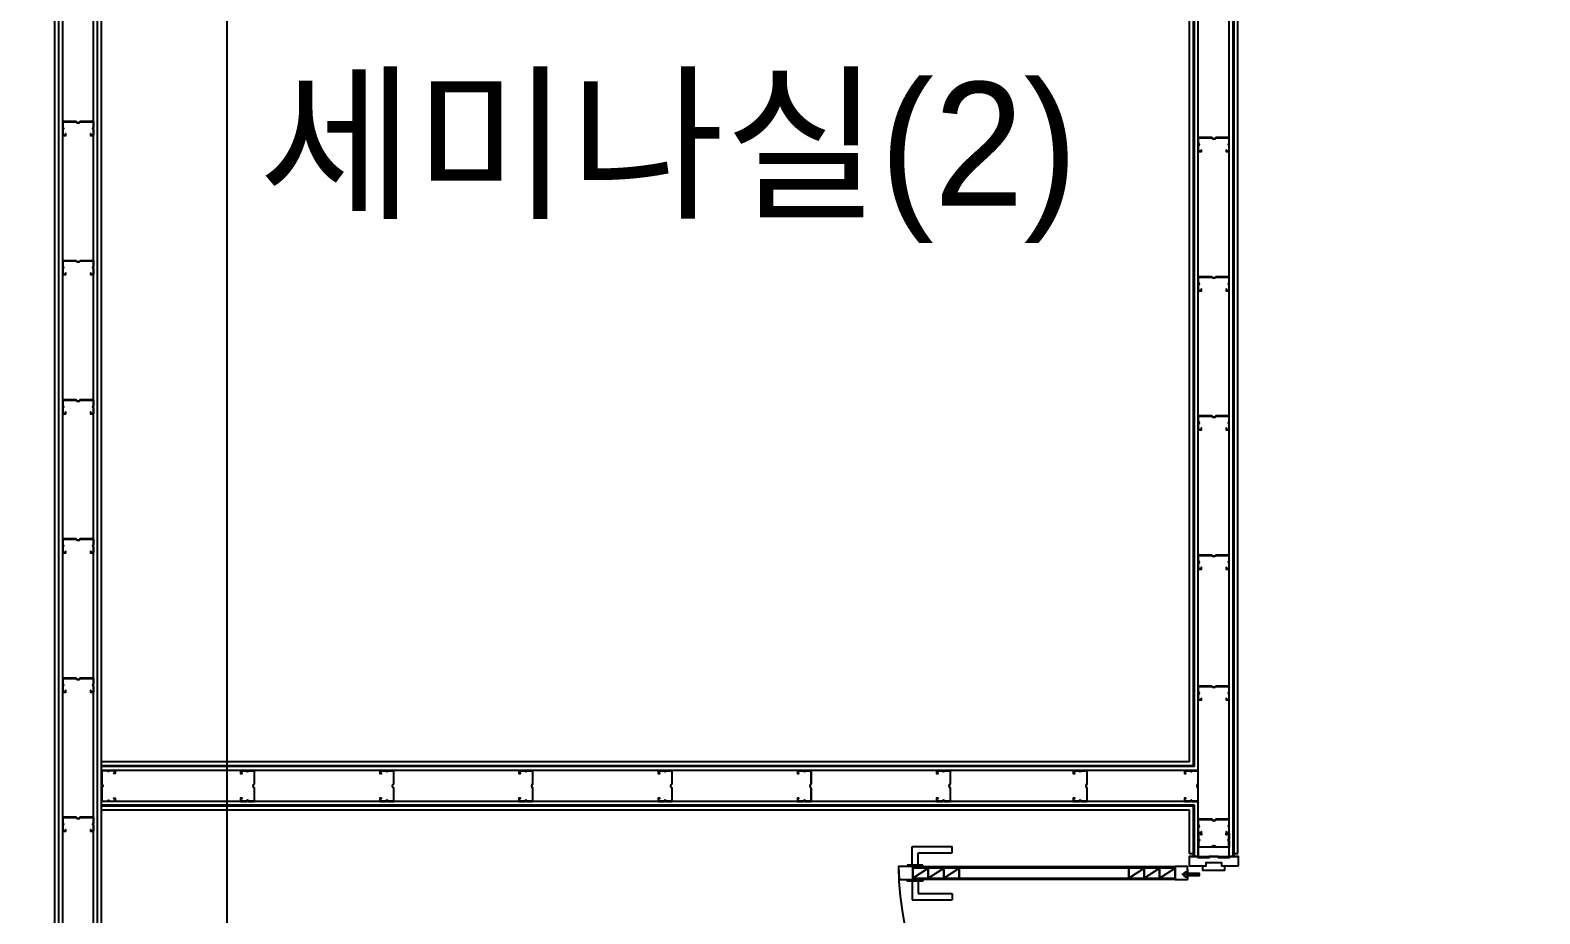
# Model space of a CAD drawing. Header units: metres. Extents: x 630750 to 860239, y 578133 to 726633.
# Drawn here: x 753868 to 758748, y 637668 to 640526 of the extents above; entities that cross this region are included whole.
import ezdxf

# ---------------------------------------------------------------- set-up
doc = ezdxf.new("R2010")
doc.units = ezdxf.units.M
doc.header["$LTSCALE"] = 300
doc.linetypes.add('업무시설_xr-base$0$CONTINOUS', pattern=[0])
for name, color, linetype in [('A-CEN-1', 1, 'Continuous'), ('A-CON', 2, 'Continuous'), ('A-TXT', 3, 'Continuous'), ('A-WALL-CONC', 2, 'Continuous'), ('F-DOOR_FRAME', 4, 'Continuous'), ('KUK-DOOR', 4, 'Continuous'), ('KUK-DOOR-FRAME', 4, 'Continuous'), ('KUK-DRYWALL', 4, 'Continuous'), ('KUK-WALL-DRYWALL', 4, 'Continuous'), ('KUK-석고보드', 201, 'Continuous')]:
    doc.layers.add(name, color=color, linetype=linetype)
doc.styles.add('돋움', font='')
doc.styles.get('돋움').set_extended_font_data('Dotum')

# ---------------------------------------------------------------- blocks, each defined once
blk = doc.blocks.new('con1')
at = {"layer": 'A-WALL-CONC', "linetype": '업무시설_xr-base$0$CONTINOUS'}
h = blk.add_hatch(color=253, dxfattribs=at)
h.dxf.hatch_style = 1
h.paths.add_polyline_path([(-302595.9, -253222.2), (-301895.9, -253222.2), (-301895.9, -253922.2), (-302595.9, -253922.2)])
h.paths.add_polyline_path([(-384245.9, -253222.2), (-383545.9, -253222.2), (-383545.9, -253922.2), (-384245.9, -253922.2)])
h.paths.add_polyline_path([(-335095.9, -253172.2), (-334295.9, -253172.2), (-334295.9, -253972.2), (-335095.9, -253972.2)])
h.paths.add_polyline_path([(-354895.9, -253172.2), (-354095.9, -253172.2), (-354095.9, -253972.2), (-354895.9, -253972.2)])
h.paths.add_polyline_path([(-374695.9, -253172.2), (-373895.9, -253172.2), (-373895.9, -253972.2), (-374695.9, -253972.2)])
h.paths.add_polyline_path([(-325195.9, -253172.2), (-324395.9, -253172.2), (-324395.9, -253972.2), (-325195.9, -253972.2)])
h.paths.add_polyline_path([(-364745.9, -253222.2), (-364045.9, -253222.2), (-364045.9, -253922.2), (-364745.9, -253922.2)])
h.paths.add_polyline_path([(-344945.9, -253222.2), (-344245.9, -253222.2), (-344245.9, -253922.2), (-344945.9, -253922.2)])
h.paths.add_polyline_path([(-310045.9, -253222.2), (-309345.9, -253222.2), (-309345.9, -253922.2), (-310045.9, -253922.2)])
h.paths.add_polyline_path([(-318595.9, -253172.2), (-317795.9, -253172.2), (-317795.9, -253972.2), (-318595.9, -253972.2)])
h.paths.add_polyline_path([(-384245.9, -310859.9), (-383445.9, -310859.9), (-383445.9, -311659.9), (-384245.9, -311659.9)])
h.paths.add_polyline_path([(-384245.9, -305472.2), (-383445.9, -305472.2), (-383445.9, -306272.2), (-384245.9, -306272.2)])
h.paths.add_polyline_path([(-384245.9, -295572.2), (-383445.9, -295572.2), (-383445.9, -296372.2), (-384245.9, -296372.2)])
h.paths.add_polyline_path([(-384195.9, -276472.2), (-383595.9, -276472.2), (-383595.9, -275872.2), (-384195.9, -275872.2)])
h.paths.add_polyline_path([(-384245.9, -285672.2), (-383445.9, -285672.2), (-383445.9, -286472.2), (-384245.9, -286472.2)])
h.paths.add_polyline_path([(-384295.9, -269172.2), (-383495.9, -269172.2), (-383495.9, -269972.2), (-384295.9, -269972.2)])
h.paths.add_polyline_path([(-384295.9, -260672.2), (-383495.9, -260672.2), (-383495.9, -261472.2), (-384295.9, -261472.2)])
h.paths.add_polyline_path([(-376995.9, -285572.2), (-376195.9, -285572.2), (-376195.9, -286372.2), (-376995.9, -286372.2)], flags=17)
h.paths.add_polyline_path([(-374695.9, -276572.2), (-373895.9, -276572.2), (-373895.9, -275772.2), (-374695.9, -275772.2)], flags=17)
h.paths.add_polyline_path([(-364695.9, -285772.2), (-364095.9, -285772.2), (-364095.9, -286372.2), (-364695.9, -286372.2)], flags=17)
h.paths.add_polyline_path([(-364795.9, -275772.2), (-363995.9, -275772.2), (-363995.9, -276572.2), (-364795.9, -276572.2)], flags=17)
edge = h.paths.add_edge_path(flags=16)
edge.add_arc((-376495.9, -295972.2), 450, 0, 360)
edge = h.paths.add_edge_path(flags=16)
edge.add_arc((-354495.9, -302572.2), 450, 0, 360)
edge = h.paths.add_edge_path(flags=16)
edge.add_arc((-364395.9, -295972.2), 350, 0, 360)
edge = h.paths.add_edge_path(flags=16)
edge.add_arc((-354495.9, -295972.2), 450, 0, 360)
edge = h.paths.add_edge_path(flags=16)
edge.add_arc((-344595.9, -302572.2), 350, 0, 360)
edge = h.paths.add_edge_path(flags=16)
edge.add_arc((-344595.9, -295972.2), 350, 0, 360)
edge = h.paths.add_edge_path(flags=16)
edge.add_arc((-364395.9, -302572.2), 350, 0, 360)
h.paths.add_polyline_path([(-375978.1, -305715.7), (-376743.7, -305483.5), (-376976, -306249), (-376210.4, -306481.3)], flags=17)
h.paths.add_polyline_path([(-378097.8, -312701.2), (-378863.4, -312468.9), (-379095.6, -313234.5), (-378330.1, -313466.8)], flags=16)
h.paths.add_polyline_path([(-354767.9, -312099.6), (-355533.5, -311867.3), (-355765.8, -312632.8), (-355000.2, -312865.1)], flags=17)
h.paths.add_polyline_path([(-347591.1, -314277.3), (-348356.6, -314045), (-348588.9, -314810.6), (-347823.4, -315042.9)], flags=17)
h.paths.add_polyline_path([(-349725.3, -321310.6), (-350490.8, -321078.3), (-350723.1, -321843.9), (-349957.6, -322076.2)], flags=17)
h.paths.add_polyline_path([(-359198.7, -318436), (-359964.3, -318203.7), (-360196.6, -318969.2), (-359431, -319201.5)], flags=17)
edge = h.paths.add_edge_path(flags=16)
edge.add_arc((-324745.9, -312472.2), 450, 0, 360)
h.paths.add_polyline_path([(-318595.9, -311972.2), (-317795.9, -311972.2), (-317795.9, -312972.2), (-318595.9, -312972.2)], flags=17)
edge = h.paths.add_edge_path(flags=16)
edge.add_arc((-335145.9, -312472.2), 350, 0, 360)
edge = h.paths.add_edge_path(flags=16)
edge.add_arc((-338616.5, -317418.6), 450, 0, 360)
h.paths.add_polyline_path([(-340251.8, -324185.3), (-341017.4, -323953), (-341249.7, -324718.5), (-340484.1, -324950.8)], flags=17)
edge = h.paths.add_edge_path(flags=17)
edge.add_arc((-324745.9, -319072.2), 450, 0, 360)
h.paths.add_polyline_path([(-318695.9, -318672.2), (-317695.9, -318672.2), (-317695.9, -319472.2), (-318695.9, -319472.2)], flags=17)
h.paths.add_polyline_path([(-310095.9, -327072.2), (-309295.9, -327072.2), (-309295.9, -327872.2), (-310095.9, -327872.2)])
h.paths.add_polyline_path([(-316095.9, -322372.2), (-316095.9, -325422.2), (-311307.7, -325422.2), (-311307.7, -325222.2), (-315895.9, -325222.2), (-315895.9, -322572.2), (-309695.9, -322572.2), (-309695.9, -325222.2), (-310307.7, -325222.2), (-310307.7, -325422.2), (-309495.9, -325422.2), (-309495.9, -322372.2)], flags=17)
edge = h.paths.add_edge_path(flags=17)
edge.add_arc((-324795.9, -327472.2), 400, 0, 360)
edge = h.paths.add_edge_path(flags=17)
edge.add_arc((-318195.9, -329272.2), 450, 0, 360)
h.paths.add_polyline_path([(-310095.9, -331472.2), (-309295.9, -331472.2), (-309295.9, -332272.2), (-310095.9, -332272.2)])
edge = h.paths.add_edge_path(flags=16)
edge.add_arc((-334695.9, -302572.2), 350, 0, 360)
edge = h.paths.add_edge_path(flags=17)
edge.add_arc((-334695.9, -286072.2), 350, 0, 360)
edge = h.paths.add_edge_path(flags=16)
edge.add_arc((-334695.9, -295972.2), 350, 0, 360)
edge = h.paths.add_edge_path(flags=17)
edge.add_arc((-344595.9, -286072.2), 450, 0, 360)
h.paths.add_polyline_path([(-318595.9, -295472.2), (-317795.9, -295472.2), (-317795.9, -296472.2), (-318595.9, -296472.2)], flags=17)
h.paths.add_polyline_path([(-318595.9, -302072.2), (-317795.9, -302072.2), (-317795.9, -303072.2), (-318595.9, -303072.2)], flags=17)
edge = h.paths.add_edge_path(flags=16)
edge.add_arc((-324795.9, -302572.2), 450, 0, 360)
edge = h.paths.add_edge_path(flags=16)
edge.add_arc((-324795.9, -295972.2), 450, 0, 360)
edge = h.paths.add_edge_path(flags=17)
edge.add_arc((-324795.9, -286072.2), 450, 0, 360)
edge = h.paths.add_edge_path(flags=17)
edge.add_arc((-334695.9, -276172.2), 450, 0, 360)
edge = h.paths.add_edge_path(flags=17)
edge.add_arc((-344595.9, -276172.2), 450, 0, 360)
h.paths.add_polyline_path([(-318595.9, -275772.2), (-317795.9, -275772.2), (-317795.9, -276572.2), (-318595.9, -276572.2)], flags=17)
h.paths.add_polyline_path([(-318595.9, -285672.2), (-317795.9, -285672.2), (-317795.9, -286472.2), (-318595.9, -286472.2)], flags=17)
edge = h.paths.add_edge_path(flags=17)
edge.add_arc((-324795.9, -276172.2), 450, 0, 360)
h.paths.add_polyline_path([(-364795.9, -260672.2), (-363995.9, -260672.2), (-363995.9, -261472.2), (-364795.9, -261472.2)])
h.paths.add_polyline_path([(-364795.9, -269172.2), (-363995.9, -269172.2), (-363995.9, -269972.2), (-364795.9, -269972.2)], flags=17)
h.paths.add_polyline_path([(-325195.9, -269172.2), (-324395.9, -269172.2), (-324395.9, -269972.2), (-325195.9, -269972.2)], flags=17)
h.paths.add_polyline_path([(-310845.9, -260722.2), (-310045.9, -260722.2), (-310045.9, -261522.2), (-310845.9, -261522.2)], flags=17)
h.paths.add_polyline_path([(-325195.9, -260672.2), (-324395.9, -260672.2), (-324395.9, -261472.2), (-325195.9, -261472.2)])
h.paths.add_polyline_path([(-335095.9, -260672.2), (-334295.9, -260672.2), (-334295.9, -261472.2), (-335095.9, -261472.2)])
h.paths.add_polyline_path([(-344995.9, -260672.2), (-344195.9, -260672.2), (-344195.9, -261472.2), (-344995.9, -261472.2)])
h.paths.add_polyline_path([(-354895.9, -260672.2), (-354095.9, -260672.2), (-354095.9, -261472.2), (-354895.9, -261472.2)])
h.paths.add_polyline_path([(-354895.9, -269172.2), (-354095.9, -269172.2), (-354095.9, -269972.2), (-354895.9, -269972.2)], flags=17)
h.paths.add_polyline_path([(-344995.9, -269172.2), (-344195.9, -269172.2), (-344195.9, -269972.2), (-344995.9, -269972.2)], flags=17)
h.paths.add_polyline_path([(-335095.9, -269172.2), (-334295.9, -269172.2), (-334295.9, -269972.2), (-335095.9, -269972.2)], flags=17)
h.paths.add_polyline_path([(-310145.9, -275772.2), (-309345.9, -275772.2), (-309345.9, -276572.2), (-310145.9, -276572.2)])
h.paths.add_polyline_path([(-310145.9, -269172.2), (-309345.9, -269172.2), (-309345.9, -269972.2), (-310145.9, -269972.2)])
h.paths.add_polyline_path([(-309945.9, -312172.2), (-309345.9, -312172.2), (-309345.9, -312772.2), (-309945.9, -312772.2)], flags=17)
h.paths.add_polyline_path([(-309945.9, -302272.2), (-309345.9, -302272.2), (-309345.9, -302872.2), (-309945.9, -302872.2)], flags=17)
h.paths.add_polyline_path([(-310145.9, -295572.2), (-309345.9, -295572.2), (-309345.9, -296372.2), (-310145.9, -296372.2)])
h.paths.add_polyline_path([(-310145.9, -285672.2), (-309345.9, -285672.2), (-309345.9, -286472.2), (-310145.9, -286472.2)])
h.paths.add_polyline_path([(-366406.6, -311179.9), (-366585, -311089.4), (-367172.8, -312248.9), (-366994.4, -312339.4)], flags=16)
h.paths.add_polyline_path([(-367582.3, -313498.9), (-367760.7, -313408.4), (-368303.3, -314478.7), (-368124.9, -314569.2)], flags=16)
h.paths.add_polyline_path([(-374501.4, -323406.8), (-375266.9, -323174.5), (-375499.2, -323940), (-374733.7, -324172.3)], flags=17)
h.paths.add_polyline_path([(-380817, -321490.3), (-381582.5, -321258), (-381814.8, -322023.6), (-381049.3, -322255.9)])
h.paths.add_polyline_path([(-319504.7, -329605.3), (-319562.8, -329796.7), (-318586.8, -330092.9), (-318528.7, -329901.5)], flags=17)
h.paths.add_polyline_path([(-317399.5, -330244.1), (-317457.6, -330435.5), (-316481.5, -330731.7), (-316423.5, -330540.3)], flags=17)
h.paths.add_polyline_path([(-315294.3, -330882.9), (-315352.4, -331074.3), (-314376.3, -331370.5), (-314318.3, -331179.1)], flags=17)
h.paths.add_polyline_path([(-313189.1, -331521.7), (-313247.2, -331713.1), (-312271.1, -332009.3), (-312213, -331817.9)], flags=17)
h.paths.add_polyline_path([(-311083.9, -332160.5), (-311142, -332351.9), (-310165.9, -332648.1), (-310107.8, -332456.7)], flags=17)
h.paths.add_polyline_path([(-308978.7, -332799.4), (-309036.7, -332990.7), (-308060.7, -333286.9), (-308002.6, -333095.5)])
h.paths.add_polyline_path([(-306873.5, -333438.2), (-306931.5, -333629.5), (-305955.5, -333925.7), (-305897.4, -333734.3)])
h.paths.add_polyline_path([(-321610, -328966.5), (-321668, -329157.9), (-320692, -329454.1), (-320633.9, -329262.7)], flags=17)
h.paths.add_polyline_path([(-304768.2, -334077), (-304826.3, -334268.4), (-303850.3, -334564.5), (-303792.2, -334373.1)])
h.paths.add_polyline_path([(-366379.8, -308837.3), (-366525.2, -309124), (-365780.1, -309501.8), (-365997.1, -309929.9), (-365818.7, -310020.4), (-365281.9, -308961.4), (-368992.7, -307835.4), (-369050.7, -308026.8), (-368955, -308055.9), (-369303.5, -309204.2), (-369399.2, -309175.1), (-369457.2, -309366.5), (-369361.5, -309395.5), (-371190.9, -315424.1), (-373726.7, -314654.6), (-371897.4, -308626.1), (-370414.2, -309076.1), (-370356.1, -308884.7), (-371839.3, -308434.7), (-371490.9, -307286.4), (-370007.6, -307736.5), (-369949.6, -307545.1), (-371624.2, -307036.9), (-373976.1, -314787.9), (-369001.2, -316297.6), (-368712.8, -315728.7), (-368891.1, -315638.2), (-369103.7, -316057.4), (-370999.5, -315482.2), (-368763.6, -308113.9)], flags=17)
edge = h.paths.add_edge_path()
edge.add_line((-317995.9, -269122.2), (-318195.9, -269122.2))
edge.add_line((-318195.9, -266622.2), (-317995.9, -266622.2))
edge.add_line((-318195.9, -265972.2), (-318195.9, -266622.2))
edge.add_line((-318195.9, -269122.2), (-318195.9, -269672.2))
edge.add_line((-317995.9, -269472.2), (-317995.9, -269122.2))
edge.add_line((-317995.9, -266622.2), (-317995.9, -265972.2))
edge.add_line((-317070.9, -260922.2), (-317070.9, -260722.2))
edge.add_line((-317070.9, -260722.2), (-314895.9, -260722.2))
edge.add_line((-314895.9, -260722.2), (-314895.9, -260922.2))
edge.add_line((-314895.9, -260922.2), (-317070.9, -260922.2))
edge.add_line((-318195.9, -265972.2), (-321995.9, -265972.2))
edge.add_line((-321995.9, -265972.2), (-321995.9, -262022.2))
edge.add_line((-321995.9, -262022.2), (-321795.9, -262022.2))
edge.add_line((-321795.9, -262022.2), (-321795.9, -262922.2))
edge.add_line((-321795.9, -262922.2), (-321695.9, -262922.2))
edge.add_line((-321695.9, -262922.2), (-321695.9, -263122.2))
edge.add_line((-321695.9, -263122.2), (-321795.9, -263122.2))
edge.add_line((-321795.9, -263122.2), (-321795.9, -265772.2))
edge.add_line((-321795.9, -265772.2), (-314195.9, -265772.2))
edge.add_line((-314195.9, -265772.2), (-314195.9, -263122.2))
edge.add_line((-314195.9, -263122.2), (-320695.9, -263122.2))
edge.add_line((-320695.9, -263122.2), (-320695.9, -262922.2))
edge.add_line((-320695.9, -262922.2), (-319545.9, -262922.2))
edge.add_line((-319545.9, -262922.2), (-319545.9, -260922.2))
edge.add_line((-319545.9, -260922.2), (-321795.9, -260922.2))
edge.add_line((-321795.9, -260922.2), (-321795.9, -261022.2))
edge.add_line((-321795.9, -261022.2), (-321995.9, -261022.2))
edge.add_line((-321995.9, -261022.2), (-321995.9, -260722.2))
edge.add_line((-321995.9, -260722.2), (-317770.9, -260722.2))
edge.add_line((-317770.9, -260722.2), (-317770.9, -260922.2))
edge.add_line((-317995.9, -269472.2), (-314195.9, -269472.2))
edge.add_line((-314195.9, -269472.2), (-314195.9, -265972.2))
edge.add_line((-314195.9, -265972.2), (-317995.9, -265972.2))
edge.add_line((-317770.9, -260922.2), (-319345.9, -260922.2))
edge.add_line((-319345.9, -260922.2), (-319345.9, -262922.2))
edge.add_line((-319345.9, -262922.2), (-314195.9, -262922.2))
edge.add_line((-314195.9, -262922.2), (-314195.9, -260722.2))
edge.add_line((-314195.9, -260722.2), (-313995.9, -260722.2))
edge.add_line((-313995.9, -260722.2), (-313995.9, -269672.2))
edge.add_line((-313995.9, -269672.2), (-318195.9, -269672.2))
edge.add_line((-309345.9, -286472.2), (-309345.9, -312772.2))
edge.add_line((-309545.9, -302872.2), (-309545.9, -312172.2))
edge.add_line((-309545.9, -296372.2), (-309545.9, -302272.2))
edge.add_line((-309545.9, -286472.2), (-309545.9, -295572.2))
edge.add_line((-375426.6, -323700.8), (-380976.7, -322016.6))
edge.add_line((-334860, -324841.4), (-335146.9, -325786.6))
edge.add_line((-334660.1, -325215.5), (-334859.8, -325873.7))
edge.add_line((-324795.9, -328208.8), (-324795.9, -327872.2))
edge.add_line((-324595.9, -328060.4), (-324595.9, -327818.6))
edge.add_line((-324795.9, -328208.8), (-322797.2, -328815.2))
edge.add_line((-322797.2, -328815.2), (-322739.1, -328623.9))
edge.add_line((-322739.1, -328623.9), (-324595.9, -328060.4))
edge.add_line((-337531.2, -334677.3), (-338201, -334474.1))
edge.add_line((-338201, -334474.1), (-338404.3, -335143.9))
edge.add_line((-338404.3, -335143.9), (-337734.4, -335347.2))
edge.add_line((-337734.4, -335347.2), (-337531.2, -334677.3))
edge = h.paths.add_edge_path()
edge.add_line((-339857.9, -323400.5), (-339799.8, -323209.1))
edge.add_line((-339799.8, -323209.1), (-337930.3, -317052.2))
edge.add_line((-337930.3, -317052.2), (-338217.3, -316965))
edge.add_line((-338217.3, -316965), (-338268.5, -317133.4))
edge.add_arc((-338616.5, -317418.6), 450, -73.1135, 39.3318, ccw=False)
edge.add_line((-338485.8, -317849.2), (-340145, -323313.3))
edge.add_line((-340145, -323313.3), (-339857.9, -323400.5))
blk = doc.blocks.new('힌지')
at = {"layer": 'F-DOOR_FRAME', "color": 175}
for p, q in [((444293.8, 289039.7, 0), (444262.2, 289039.7, 0)), ((444293.8, 289039.7, 0), (444262.2, 289039.7, 0)), ((444278, 289049.1, 0), (444278, 289020.8, 0))]:
    blk.add_line(p, q, dxfattribs=at)
at = {"layer": 'F-DOOR_FRAME', "color": 175, "elevation": 0}
for points in [[(444276.3, 289042.2), (444276.3, 289076.8), (444273.3, 289076.8), (444273.3, 289041.9), (444270.9, 289035.1, -0.190658), (444275.4, 289038.8)], [(444282.3, 289041.9), (444282.3, 289076.8), (444279.3, 289076.8), (444279.3, 289042.2), (444280.2, 289038.8, -0.190658), (444284.8, 289035.1)]]:
    blk.add_lwpolyline(points, format="xyb", close=True, dxfattribs=at)
at = {"layer": 'F-DOOR_FRAME', "color": 175}
blk.add_circle((444277.8, 289034.7, 0), 8, dxfattribs=at)
blk = doc.blocks.new('A$C350577A3')
at = {"layer": 'KUK-DOOR', "color": 6}
for p, q in [((43.5, 939, -6432.8), (43.5, 999, -6432.8)), ((43.5, 999, -6432.8), (173.5, 999, -6432.8)), ((63.5, 939, -6432.8), (63.5, 979, -6432.8)), ((63.5, 979, -6432.8), (173.5, 979, -6432.8)), ((173.5, 979, -6432.8), (173.5, 999, -6432.8)), ((79, 939, -6432.8), (28, 939, -6432.8)), ((28, 939, -6432.8), (28, 934, 0)), ((79, 934, -6432.8), (79, 939, -6432.8)), ((28, 887, 0), (28, 892, 6432.8)), ((79, 887, 0), (28, 887, 0)), ((43.5, 887, 0), (43.5, 827, 0)), ((63.5, 887, 0), (63.5, 847, 0)), ((79, 892, 0), (79, 887, 0)), ((63.5, 847, 0), (173.5, 847, 0)), ((173.5, 847, 0), (173.5, 827, 0)), ((43.5, 827, 0), (173.5, 827, 0))]:
    blk.add_line(p, q, dxfattribs=at)
at = {"layer": 'KUK-DOOR', "color": 251}
for p, q in [((29.7, 934, -6432.8), (29.7, 939, -6432.8)), ((31.3, 934, -6432.8), (31.3, 939, -6432.8)), ((33.9, 934, -6432.8), (33.9, 939, -6432.8)), ((38.4, 934, -6432.8), (38.4, 939, -6432.8)), ((44.6, 934, -6432.8), (44.6, 939, -6432.8)), ((62.4, 934, -6432.8), (62.4, 939, -6432.8)), ((68.6, 934, -6432.8), (68.6, 939, -6432.8)), ((73.1, 934, -6432.8), (73.1, 939, -6432.8)), ((75.7, 934, -6432.8), (75.7, 939, -6432.8)), ((77.3, 934, -6432.8), (77.3, 939, -6432.8)), ((78.4, 934, -6432.8), (78.4, 939, -6432.8)), ((29.7, 892, 0), (29.7, 887, 0)), ((31.3, 892, 0), (31.3, 887, 0)), ((33.9, 892, 0), (33.9, 887, 0)), ((38.4, 892, 0), (38.4, 887, 0)), ((44.6, 892, 0), (44.6, 887, 0)), ((62.4, 892, 0), (62.4, 887, 0)), ((68.6, 892, 0), (68.6, 887, 0)), ((73.1, 892, 0), (73.1, 887, 0)), ((75.7, 892, 0), (75.7, 887, 0)), ((77.3, 892, 0), (77.3, 887, 0)), ((78.4, 892, 0), (78.4, 887, 0))]:
    blk.add_line(p, q, dxfattribs=at)
at = {"layer": 'KUK-DOOR', "color": 1, "ltscale": 100}
for p, q in [((46, 897, 0), (96, 929, 0)), ((96, 897, 0), (146, 929, 0)), ((146, 897, 0), (196, 929, 0)), ((744, 897, 0), (794, 929, 0)), ((794, 897, 0), (844, 929, 0)), ((844, 897, 0), (894, 929, 0))]:
    blk.add_line(p, q, dxfattribs=at)
at = {"layer": 'KUK-DOOR', "color": 8}
blk.add_line((196, 897, 0), (196, 929, 0), dxfattribs=at)
at = {"layer": 'KUK-DOOR', "color": 7, "elevation": 0}
for points in [[(9, 934), (0, 934), (2.5, 892), (46, 892), (46, 934), (9, 934)], [(46, 934), (894, 934)], [(894, 934), (894, 892), (934, 892), (934, 896), (934, 896), (934, 934), (894, 934)], [(894, 892), (46, 892)]]:
    blk.add_lwpolyline(points, dxfattribs=at)
at = {"layer": 'KUK-DOOR', "color": 1, "ltscale": 100, "elevation": 0}
for points in [[(46, 897), (96, 897), (96, 929), (46, 929)], [(96, 897), (146, 897), (146, 929), (96, 929)], [(146, 897), (196, 897), (196, 929), (146, 929)], [(196, 897), (744, 897), (744, 929), (196, 929)], [(744, 897), (794, 897), (794, 929), (744, 929)], [(794, 897), (844, 897), (844, 929), (794, 929)], [(844, 897), (894, 897), (894, 929), (844, 929)]]:
    blk.add_lwpolyline(points, close=True, dxfattribs=at)
at = {"layer": 'KUK-DOOR', "color": 1, "elevation": 0}
blk.add_lwpolyline([(894, 934), (894, 897)], dxfattribs=at)
at = {"layer": 'KUK-DOOR', "color": 1}
blk.add_arc((937.5, 937.5, 0), 937.5, 180.2153, 269.847, dxfattribs=at)

msp = doc.modelspace()

# ---------------------------------------------------------------- linework, layer by layer
at = {"layer": 'A-CEN-1', "linetype": 'Continuous'}
msp.add_line((754504.4, 708258.8), (754504.4, 599232.8), dxfattribs=at)
at = {"layer": 'KUK-DOOR-FRAME'}
msp.add_lwpolyline([(757774.4, 637823.7), (757774.4, 637823.7), (757774.4, 637823.7), (757774.4, 637823.7), (757774.4, 637823.7), (757774.4, 637847.7), (757774.4, 637853.7), (757770.9, 637853.7), (757744.4, 637853.7), (757744.4, 637848.7), (757709.4, 637848.7), (757709.4, 637853.7), (757679.4, 637853.7), (757679.4, 637848.7), (757644.4, 637848.7), (757644.4, 637853.7), (757614.4, 637853.7), (757614.4, 637847.7), (757614.4, 637847.7), (757614.4, 637823.7), (757669.4, 637823.7), (757669.4, 637833.7), (757719.4, 637833.7), (757719.4, 637823.7), (757774.4, 637823.7)], dxfattribs=at)
at = {"layer": 'KUK-DOOR-FRAME', "extrusion": (1.80681e-09, 1.10631e-25, 1)}
msp.add_lwpolyline([(757719.4, 637833.7), (757719.4, 637823.7), (757729.4, 637823.7), (757729.4, 637808.7), (757659.4, 637808.7), (757659.4, 637823.7), (757669.4, 637823.7), (757669.4, 637833.7), (757719.4, 637833.7)], dxfattribs=at)
at = {"layer": 'KUK-DRYWALL', "color": 8}
for points in [[(754063.4, 640186.2), (754063.4, 640185.2), (754073.4, 640185.2), (754073.4, 640205.2, -1), (754073.4, 640210.2), (754073.4, 640230.2), (754029.9, 640230.2, -0.589997), (754016.9, 640230.2), (753973.4, 640230.2), (753973.4, 640210.2, -1), (753973.4, 640205.2), (753973.4, 640185.2), (753983.4, 640185.2), (753983.4, 640190.2), (753982.4, 640190.2), (753982.4, 640186.2), (753974.4, 640186.2), (753974.4, 640204.4, 0.745356), (753974.4, 640211.1), (753974.4, 640229.2), (754016.3, 640229.2, 0.542783), (754030.5, 640229.2), (754072.4, 640229.2), (754072.4, 640211.1, 0.745356), (754072.4, 640204.4), (754072.4, 640186.2), (754064.4, 640186.2), (754064.4, 640190.2), (754063.4, 640190.2), (754063.4, 640185.2)], [(757734.4, 640134.1), (757734.4, 640133.1), (757744.4, 640133.1), (757744.4, 640153.1, -1), (757744.4, 640158.1), (757744.4, 640178.1), (757700.9, 640178.1, -0.589997), (757687.9, 640178.1), (757644.4, 640178.1), (757644.4, 640158.1, -1), (757644.4, 640153.1), (757644.4, 640133.1), (757654.4, 640133.1), (757654.4, 640138.1), (757653.4, 640138.1), (757653.4, 640134.1), (757645.4, 640134.1), (757645.4, 640152.2, 0.745356), (757645.4, 640158.9), (757645.4, 640177.1), (757687.3, 640177.1, 0.542783), (757701.5, 640177.1), (757743.4, 640177.1), (757743.4, 640158.9, 0.745356), (757743.4, 640152.2), (757743.4, 640134.1), (757735.4, 640134.1), (757735.4, 640138.1), (757734.4, 640138.1), (757734.4, 640133.1)], [(754063.4, 639736.2), (754063.4, 639735.2), (754073.4, 639735.2), (754073.4, 639755.2, -1), (754073.4, 639760.2), (754073.4, 639780.2), (754029.9, 639780.2, -0.589997), (754016.9, 639780.2), (753973.4, 639780.2), (753973.4, 639760.2, -1), (753973.4, 639755.2), (753973.4, 639735.2), (753983.4, 639735.2), (753983.4, 639740.2), (753982.4, 639740.2), (753982.4, 639736.2), (753974.4, 639736.2), (753974.4, 639754.4, 0.745356), (753974.4, 639761.1), (753974.4, 639779.2), (754016.3, 639779.2, 0.542783), (754030.5, 639779.2), (754072.4, 639779.2), (754072.4, 639761.1, 0.745356), (754072.4, 639754.4), (754072.4, 639736.2), (754064.4, 639736.2), (754064.4, 639740.2), (754063.4, 639740.2), (754063.4, 639735.2)], [(757734.4, 639684.1), (757734.4, 639683.1), (757744.4, 639683.1), (757744.4, 639703.1, -1), (757744.4, 639708.1), (757744.4, 639728.1), (757700.9, 639728.1, -0.589997), (757687.9, 639728.1), (757644.4, 639728.1), (757644.4, 639708.1, -1), (757644.4, 639703.1), (757644.4, 639683.1), (757654.4, 639683.1), (757654.4, 639688.1), (757653.4, 639688.1), (757653.4, 639684.1), (757645.4, 639684.1), (757645.4, 639702.2, 0.745356), (757645.4, 639708.9), (757645.4, 639727.1), (757687.3, 639727.1, 0.542783), (757701.5, 639727.1), (757743.4, 639727.1), (757743.4, 639708.9, 0.745356), (757743.4, 639702.2), (757743.4, 639684.1), (757735.4, 639684.1), (757735.4, 639688.1), (757734.4, 639688.1), (757734.4, 639683.1)], [(754063.4, 639286.2), (754063.4, 639285.2), (754073.4, 639285.2), (754073.4, 639305.2, -1), (754073.4, 639310.2), (754073.4, 639330.2), (754029.9, 639330.2, -0.589997), (754016.9, 639330.2), (753973.4, 639330.2), (753973.4, 639310.2, -1), (753973.4, 639305.2), (753973.4, 639285.2), (753983.4, 639285.2), (753983.4, 639290.2), (753982.4, 639290.2), (753982.4, 639286.2), (753974.4, 639286.2), (753974.4, 639304.4, 0.745356), (753974.4, 639311.1), (753974.4, 639329.2), (754016.3, 639329.2, 0.542783), (754030.5, 639329.2), (754072.4, 639329.2), (754072.4, 639311.1, 0.745356), (754072.4, 639304.4), (754072.4, 639286.2), (754064.4, 639286.2), (754064.4, 639290.2), (754063.4, 639290.2), (754063.4, 639285.2)], [(757734.4, 639234.1), (757734.4, 639233.1), (757744.4, 639233.1), (757744.4, 639253.1, -1), (757744.4, 639258.1), (757744.4, 639278.1), (757700.9, 639278.1, -0.589997), (757687.9, 639278.1), (757644.4, 639278.1), (757644.4, 639258.1, -1), (757644.4, 639253.1), (757644.4, 639233.1), (757654.4, 639233.1), (757654.4, 639238.1), (757653.4, 639238.1), (757653.4, 639234.1), (757645.4, 639234.1), (757645.4, 639252.2, 0.745356), (757645.4, 639258.9), (757645.4, 639277.1), (757687.3, 639277.1, 0.542783), (757701.5, 639277.1), (757743.4, 639277.1), (757743.4, 639258.9, 0.745356), (757743.4, 639252.2), (757743.4, 639234.1), (757735.4, 639234.1), (757735.4, 639238.1), (757734.4, 639238.1), (757734.4, 639233.1)], [(754063.4, 638836.2), (754063.4, 638835.2), (754073.4, 638835.2), (754073.4, 638855.2, -1), (754073.4, 638860.2), (754073.4, 638880.2), (754029.9, 638880.2, -0.589997), (754016.9, 638880.2), (753973.4, 638880.2), (753973.4, 638860.2, -1), (753973.4, 638855.2), (753973.4, 638835.2), (753983.4, 638835.2), (753983.4, 638840.2), (753982.4, 638840.2), (753982.4, 638836.2), (753974.4, 638836.2), (753974.4, 638854.4, 0.745356), (753974.4, 638861.1), (753974.4, 638879.2), (754016.3, 638879.2, 0.542783), (754030.5, 638879.2), (754072.4, 638879.2), (754072.4, 638861.1, 0.745356), (754072.4, 638854.4), (754072.4, 638836.2), (754064.4, 638836.2), (754064.4, 638840.2), (754063.4, 638840.2), (754063.4, 638835.2)], [(757734.4, 638784.1), (757734.4, 638783.1), (757744.4, 638783.1), (757744.4, 638803.1, -1), (757744.4, 638808.1), (757744.4, 638828.1), (757700.9, 638828.1, -0.589997), (757687.9, 638828.1), (757644.4, 638828.1), (757644.4, 638808.1, -1), (757644.4, 638803.1), (757644.4, 638783.1), (757654.4, 638783.1), (757654.4, 638788.1), (757653.4, 638788.1), (757653.4, 638784.1), (757645.4, 638784.1), (757645.4, 638802.2, 0.745356), (757645.4, 638808.9), (757645.4, 638827.1), (757687.3, 638827.1, 0.542783), (757701.5, 638827.1), (757743.4, 638827.1), (757743.4, 638808.9, 0.745356), (757743.4, 638802.2), (757743.4, 638784.1), (757735.4, 638784.1), (757735.4, 638788.1), (757734.4, 638788.1), (757734.4, 638783.1)], [(754063.4, 638386.2), (754063.4, 638385.2), (754073.4, 638385.2), (754073.4, 638405.2, -1), (754073.4, 638410.2), (754073.4, 638430.2), (754029.9, 638430.2, -0.589997), (754016.9, 638430.2), (753973.4, 638430.2), (753973.4, 638410.2, -1), (753973.4, 638405.2), (753973.4, 638385.2), (753983.4, 638385.2), (753983.4, 638390.2), (753982.4, 638390.2), (753982.4, 638386.2), (753974.4, 638386.2), (753974.4, 638404.4, 0.745356), (753974.4, 638411.1), (753974.4, 638429.2), (754016.3, 638429.2, 0.542783), (754030.5, 638429.2), (754072.4, 638429.2), (754072.4, 638411.1, 0.745356), (754072.4, 638404.4), (754072.4, 638386.2), (754064.4, 638386.2), (754064.4, 638390.2), (754063.4, 638390.2), (754063.4, 638385.2)], [(757734.4, 638360.6), (757734.4, 638359.6), (757744.4, 638359.6), (757744.4, 638379.6, -1), (757744.4, 638384.6), (757744.4, 638404.6), (757700.9, 638404.6, -0.589997), (757687.9, 638404.6), (757644.4, 638404.6), (757644.4, 638384.6, -1), (757644.4, 638379.6), (757644.4, 638359.6), (757654.4, 638359.6), (757654.4, 638364.6), (757653.4, 638364.6), (757653.4, 638360.6), (757645.4, 638360.6), (757645.4, 638378.7, 0.745356), (757645.4, 638385.4), (757645.4, 638403.6), (757687.3, 638403.6, 0.542783), (757701.5, 638403.6), (757743.4, 638403.6), (757743.4, 638385.4, 0.745356), (757743.4, 638378.7), (757743.4, 638360.6), (757735.4, 638360.6), (757735.4, 638364.6), (757734.4, 638364.6), (757734.4, 638359.6)], [(754142.4, 638041.7), (754143.4, 638041.7), (754143.4, 638031.7), (754123.4, 638031.7, 1), (754118.4, 638031.7), (754098.4, 638031.7), (754098.4, 638075.2, 0.589997), (754098.4, 638088.2), (754098.4, 638131.7), (754118.4, 638131.7, 1), (754123.4, 638131.7), (754143.4, 638131.7), (754143.4, 638121.7), (754138.4, 638121.7), (754138.4, 638122.7), (754142.4, 638122.7), (754142.4, 638130.7), (754124.3, 638130.7, -0.745356), (754117.6, 638130.7), (754099.4, 638130.7), (754099.4, 638088.8, -0.542783), (754099.4, 638074.7), (754099.4, 638032.7), (754117.6, 638032.7, -0.745356), (754124.3, 638032.7), (754142.4, 638032.7), (754142.4, 638040.7), (754138.4, 638040.7), (754138.4, 638041.7), (754143.4, 638041.7)], [(754549.4, 638041.7), (754548.4, 638041.7), (754548.4, 638031.7), (754568.4, 638031.7, -1), (754573.4, 638031.7), (754593.4, 638031.7), (754593.4, 638075.2, -0.589997), (754593.4, 638088.2), (754593.4, 638131.7), (754573.4, 638131.7, -1), (754568.4, 638131.7), (754548.4, 638131.7), (754548.4, 638121.7), (754553.4, 638121.7), (754553.4, 638122.7), (754549.4, 638122.7), (754549.4, 638130.7), (754567.6, 638130.7, 0.745356), (754574.3, 638130.7), (754592.4, 638130.7), (754592.4, 638088.8, 0.542783), (754592.4, 638074.7), (754592.4, 638032.7), (754574.3, 638032.7, 0.745356), (754567.6, 638032.7), (754549.4, 638032.7), (754549.4, 638040.7), (754553.4, 638040.7), (754553.4, 638041.7), (754548.4, 638041.7)], [(754999.4, 638041.7), (754998.4, 638041.7), (754998.4, 638031.7), (755018.4, 638031.7, -1), (755023.4, 638031.7), (755043.4, 638031.7), (755043.4, 638075.2, -0.589997), (755043.4, 638088.2), (755043.4, 638131.7), (755023.4, 638131.7, -1), (755018.4, 638131.7), (754998.4, 638131.7), (754998.4, 638121.7), (755003.4, 638121.7), (755003.4, 638122.7), (754999.4, 638122.7), (754999.4, 638130.7), (755017.6, 638130.7, 0.745356), (755024.3, 638130.7), (755042.4, 638130.7), (755042.4, 638088.8, 0.542783), (755042.4, 638074.7), (755042.4, 638032.7), (755024.3, 638032.7, 0.745356), (755017.6, 638032.7), (754999.4, 638032.7), (754999.4, 638040.7), (755003.4, 638040.7), (755003.4, 638041.7), (754998.4, 638041.7)], [(755449.4, 638041.7), (755448.4, 638041.7), (755448.4, 638031.7), (755468.4, 638031.7, -1), (755473.4, 638031.7), (755493.4, 638031.7), (755493.4, 638075.2, -0.589997), (755493.4, 638088.2), (755493.4, 638131.7), (755473.4, 638131.7, -1), (755468.4, 638131.7), (755448.4, 638131.7), (755448.4, 638121.7), (755453.4, 638121.7), (755453.4, 638122.7), (755449.4, 638122.7), (755449.4, 638130.7), (755467.6, 638130.7, 0.745356), (755474.3, 638130.7), (755492.4, 638130.7), (755492.4, 638088.8, 0.542783), (755492.4, 638074.7), (755492.4, 638032.7), (755474.3, 638032.7, 0.745356), (755467.6, 638032.7), (755449.4, 638032.7), (755449.4, 638040.7), (755453.4, 638040.7), (755453.4, 638041.7), (755448.4, 638041.7)], [(755899.4, 638041.7), (755898.4, 638041.7), (755898.4, 638031.7), (755918.4, 638031.7, -1), (755923.4, 638031.7), (755943.4, 638031.7), (755943.4, 638075.2, -0.589997), (755943.4, 638088.2), (755943.4, 638131.7), (755923.4, 638131.7, -1), (755918.4, 638131.7), (755898.4, 638131.7), (755898.4, 638121.7), (755903.4, 638121.7), (755903.4, 638122.7), (755899.4, 638122.7), (755899.4, 638130.7), (755917.6, 638130.7, 0.745356), (755924.3, 638130.7), (755942.4, 638130.7), (755942.4, 638088.8, 0.542783), (755942.4, 638074.7), (755942.4, 638032.7), (755924.3, 638032.7, 0.745356), (755917.6, 638032.7), (755899.4, 638032.7), (755899.4, 638040.7), (755903.4, 638040.7), (755903.4, 638041.7), (755898.4, 638041.7)], [(756349.4, 638041.7), (756348.4, 638041.7), (756348.4, 638031.7), (756368.4, 638031.7, -1), (756373.4, 638031.7), (756393.4, 638031.7), (756393.4, 638075.2, -0.589997), (756393.4, 638088.2), (756393.4, 638131.7), (756373.4, 638131.7, -1), (756368.4, 638131.7), (756348.4, 638131.7), (756348.4, 638121.7), (756353.4, 638121.7), (756353.4, 638122.7), (756349.4, 638122.7), (756349.4, 638130.7), (756367.6, 638130.7, 0.745356), (756374.3, 638130.7), (756392.4, 638130.7), (756392.4, 638088.8, 0.542783), (756392.4, 638074.7), (756392.4, 638032.7), (756374.3, 638032.7, 0.745356), (756367.6, 638032.7), (756349.4, 638032.7), (756349.4, 638040.7), (756353.4, 638040.7), (756353.4, 638041.7), (756348.4, 638041.7)], [(756799.4, 638041.7), (756798.4, 638041.7), (756798.4, 638031.7), (756818.4, 638031.7, -1), (756823.4, 638031.7), (756843.4, 638031.7), (756843.4, 638075.2, -0.589997), (756843.4, 638088.2), (756843.4, 638131.7), (756823.4, 638131.7, -1), (756818.4, 638131.7), (756798.4, 638131.7), (756798.4, 638121.7), (756803.4, 638121.7), (756803.4, 638122.7), (756799.4, 638122.7), (756799.4, 638130.7), (756817.6, 638130.7, 0.745356), (756824.3, 638130.7), (756842.4, 638130.7), (756842.4, 638088.8, 0.542783), (756842.4, 638074.7), (756842.4, 638032.7), (756824.3, 638032.7, 0.745356), (756817.6, 638032.7), (756799.4, 638032.7), (756799.4, 638040.7), (756803.4, 638040.7), (756803.4, 638041.7), (756798.4, 638041.7)], [(757241.4, 638041.7), (757240.4, 638041.7), (757240.4, 638031.7), (757260.4, 638031.7, -1), (757265.4, 638031.7), (757285.4, 638031.7), (757285.4, 638075.2, -0.589997), (757285.4, 638088.2), (757285.4, 638131.7), (757265.4, 638131.7, -1), (757260.4, 638131.7), (757240.4, 638131.7), (757240.4, 638121.7), (757245.4, 638121.7), (757245.4, 638122.7), (757241.4, 638122.7), (757241.4, 638130.7), (757259.6, 638130.7, 0.745356), (757266.3, 638130.7), (757284.4, 638130.7), (757284.4, 638088.8, 0.542783), (757284.4, 638074.7), (757284.4, 638032.7), (757266.3, 638032.7, 0.745356), (757259.6, 638032.7), (757241.4, 638032.7), (757241.4, 638040.7), (757245.4, 638040.7), (757245.4, 638041.7), (757240.4, 638041.7)], [(757600.4, 638041.7), (757599.4, 638041.7), (757599.4, 638031.7), (757619.4, 638031.7, -1), (757624.4, 638031.7), (757644.4, 638031.7), (757644.4, 638075.2, -0.589997), (757644.4, 638088.2), (757644.4, 638131.7), (757624.4, 638131.7, -1), (757619.4, 638131.7), (757599.4, 638131.7), (757599.4, 638121.7), (757604.4, 638121.7), (757604.4, 638122.7), (757600.4, 638122.7), (757600.4, 638130.7), (757618.5, 638130.7, 0.745356), (757625.3, 638130.7), (757643.4, 638130.7), (757643.4, 638088.8, 0.542783), (757643.4, 638074.7), (757643.4, 638032.7), (757625.3, 638032.7, 0.745356), (757618.5, 638032.7), (757600.4, 638032.7), (757600.4, 638040.7), (757604.4, 638040.7), (757604.4, 638041.7), (757599.4, 638041.7)], [(754063.4, 637936.2), (754063.4, 637935.2), (754073.4, 637935.2), (754073.4, 637955.2, -1), (754073.4, 637960.2), (754073.4, 637980.2), (754029.9, 637980.2, -0.589997), (754016.9, 637980.2), (753973.4, 637980.2), (753973.4, 637960.2, -1), (753973.4, 637955.2), (753973.4, 637935.2), (753983.4, 637935.2), (753983.4, 637940.2), (753982.4, 637940.2), (753982.4, 637936.2), (753974.4, 637936.2), (753974.4, 637954.4, 0.745356), (753974.4, 637961.1), (753974.4, 637979.2), (754016.3, 637979.2, 0.542783), (754030.5, 637979.2), (754072.4, 637979.2), (754072.4, 637961.1, 0.745356), (754072.4, 637954.4), (754072.4, 637936.2), (754064.4, 637936.2), (754064.4, 637940.2), (754063.4, 637940.2), (754063.4, 637935.2)], [(757734.4, 637929.7), (757734.4, 637928.7), (757744.4, 637928.7), (757744.4, 637948.7, -1), (757744.4, 637953.7), (757744.4, 637973.7), (757700.9, 637973.7, -0.589997), (757687.9, 637973.7), (757644.4, 637973.7), (757644.4, 637953.7, -1), (757644.4, 637948.7), (757644.4, 637928.7), (757654.4, 637928.7), (757654.4, 637933.7), (757653.4, 637933.7), (757653.4, 637929.7), (757645.4, 637929.7), (757645.4, 637947.9, 0.745356), (757645.4, 637954.6), (757645.4, 637972.7), (757687.3, 637972.7, 0.542783), (757701.5, 637972.7), (757743.4, 637972.7), (757743.4, 637954.6, 0.745356), (757743.4, 637947.9), (757743.4, 637929.7), (757735.4, 637929.7), (757735.4, 637933.7), (757734.4, 637933.7), (757734.4, 637928.7)], [(757734.4, 637927.7), (757734.4, 637928.7), (757744.4, 637928.7), (757744.4, 637908.7, 1), (757744.4, 637903.7), (757744.4, 637883.7), (757700.9, 637883.7, 0.589997), (757687.9, 637883.7), (757644.4, 637883.7), (757644.4, 637903.7, 1), (757644.4, 637908.7), (757644.4, 637928.7), (757654.4, 637928.7), (757654.4, 637923.7), (757653.4, 637923.7), (757653.4, 637927.7), (757645.4, 637927.7), (757645.4, 637909.6, -0.745356), (757645.4, 637902.9), (757645.4, 637884.7), (757687.3, 637884.7, -0.542783), (757701.5, 637884.7), (757743.4, 637884.7), (757743.4, 637902.9, -0.745356), (757743.4, 637909.6), (757743.4, 637927.7), (757735.4, 637927.7), (757735.4, 637923.7), (757734.4, 637923.7), (757734.4, 637928.7)]]:
    msp.add_lwpolyline(points, format="xyb", dxfattribs=at)
at = {"layer": 'KUK-WALL-DRYWALL', "linetype": '업무시설_xr-base$0$CONTINOUS'}
for p, q in [((753973.4, 632267.5), (753973.4, 643380.2)), ((754073.4, 632267.5), (754073.4, 643380.2)), ((757644.4, 637853.7), (757644.4, 642105.2)), ((757744.4, 637853.7), (757744.4, 642105.2)), ((757644.4, 638131.7), (754098.4, 638131.7)), ((757644.4, 638031.7), (754098.4, 638031.7))]:
    msp.add_line(p, q, dxfattribs=at)
at = {"layer": 'KUK-석고보드', "ltscale": 10}
for p, q in [((753948.4, 632267.5), (753948.4, 643405.2)), ((753960.9, 632267.5), (753960.9, 643392.7)), ((754085.9, 633480.2), (754085.9, 643330.2)), ((754098.4, 633480.2), (754098.4, 643330.2)), ((757616.4, 638159.7), (757616.4, 642095.2)), ((757631.9, 638144.2), (757631.9, 642105.2)), ((757756.9, 637853.7), (757756.9, 642105.2)), ((757772.4, 637863.7), (757772.4, 642095.2)), ((757616.4, 638159.7), (754098.4, 638159.7)), ((757631.9, 638144.2), (754098.4, 638144.2)), ((757631.9, 638019.2), (754098.4, 638019.2)), ((757616.4, 638003.7), (754098.4, 638003.7)), ((757616.4, 637863.7), (757616.4, 638003.7)), ((757631.9, 637853.7), (757631.9, 638019.2)), ((757616.4, 637863.7), (757628.9, 637863.7)), ((757617.4, 637853.7), (757771.4, 637853.7)), ((757759.9, 637863.7), (757772.4, 637863.7))]:
    msp.add_line(p, q, dxfattribs=at)
at = {"layer": 'KUK-석고보드', "color": 156, "ltscale": 10}
for p, q in [((757628.9, 638147.2), (757628.9, 642105.2)), ((757759.9, 637853.7), (757759.9, 642105.2)), ((757628.9, 638147.2), (754098.4, 638147.2)), ((757628.9, 638016.2), (754098.4, 638016.2)), ((757628.9, 637853.7), (757628.9, 638016.2))]:
    msp.add_line(p, q, dxfattribs=at)
at = {"layer": 'KUK-석고보드', "color": 35, "ltscale": 10}
msp.add_lwpolyline([(757644.4, 637853.7), (757744.4, 637853.7), (757744.4, 637883.7), (757644.4, 637883.7)], close=True, dxfattribs=at)

# ---------------------------------------------------------------- block references
at = {"layer": 'A-CON'}
msp.add_blockref('con1', (1072700.2, 945382.4), dxfattribs=at)
at = {"layer": 'KUK-DOOR', "color": 133}
msp.add_blockref('A$C350577A3', (756675.4, 636886.7), dxfattribs=at)
at = {"layer": 'KUK-DOOR', "color": 6, "linetype": 'ByBlock', "xscale": -1, "rotation": 270}
msp.add_blockref('힌지', (468570.2, 193517.5), dxfattribs=at)

# ---------------------------------------------------------------- texts
at = {"layer": 'A-TXT', "style": '돋움'}
msp.add_text('세미나실(2)', height=400, rotation=360, dxfattribs=at).set_placement((754607.3, 639957.8, 0))

doc.saveas('drawing.dxf')
